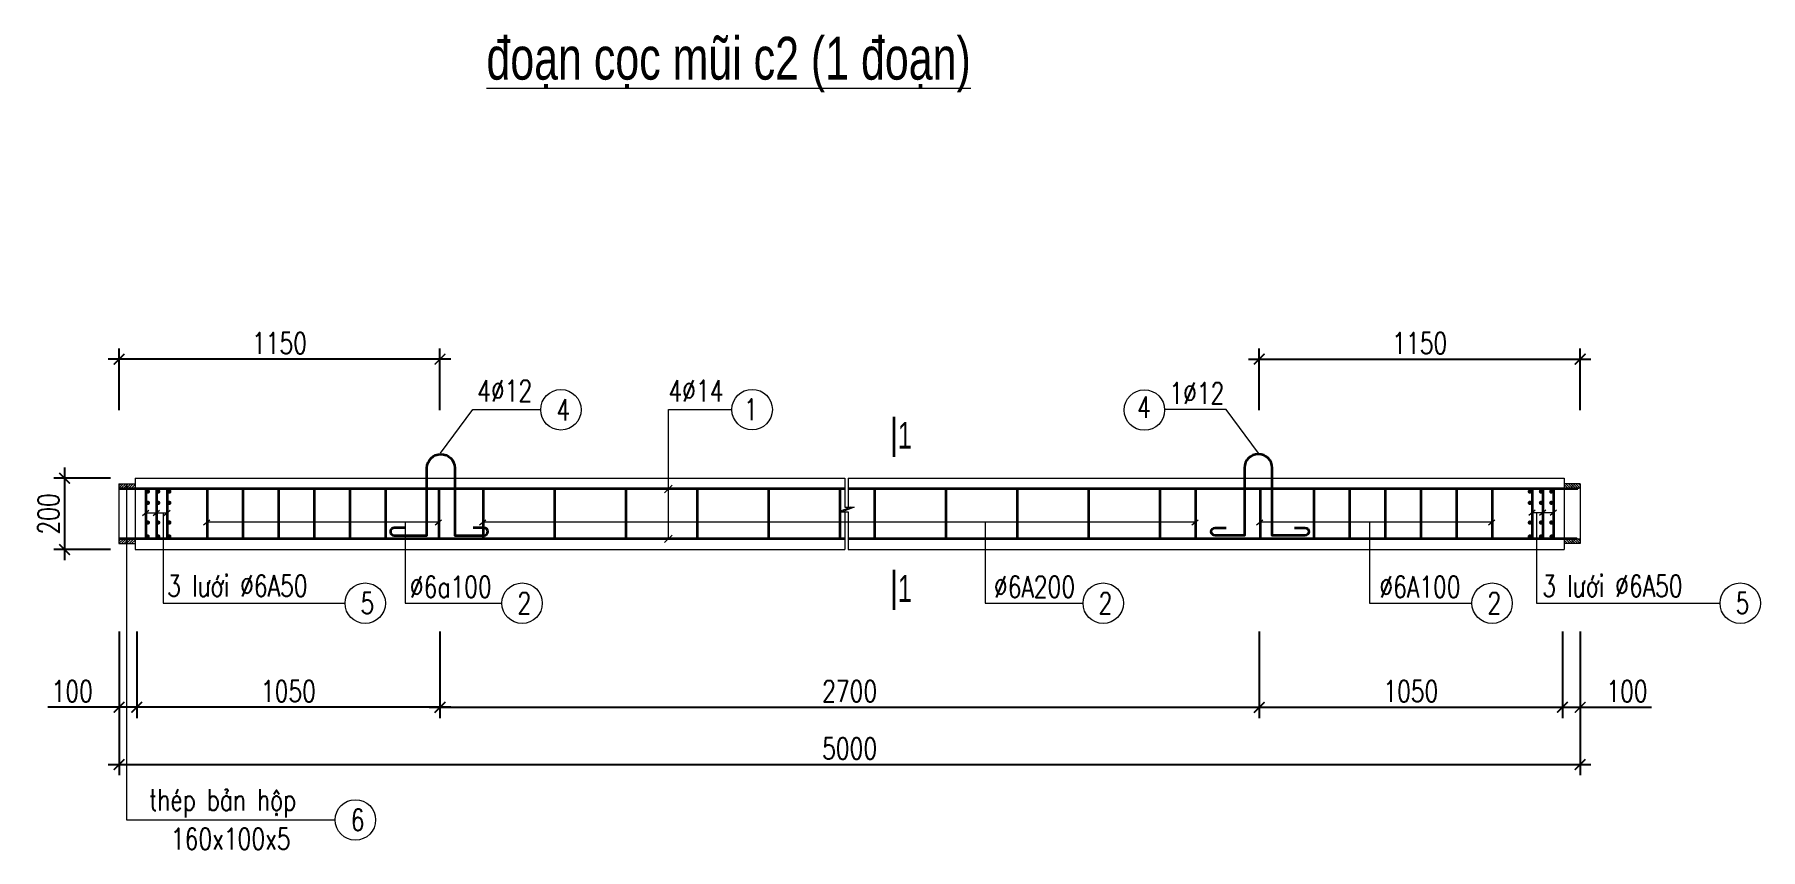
# Model space of a CAD drawing. Extents: x -2098986 to 943, y -1296280 to 73591.
# Drawn here: x -1811890 to -1795757, y -1070722 to -1063107 of the extents above; entities that cross this region are included whole.
import ezdxf
from ezdxf.enums import TextEntityAlignment as Align

# ---------------------------------------------------------------- set-up
doc = ezdxf.new("R2010")
doc.units = 0
doc.header["$LTSCALE"] = 150
doc.header["$PDMODE"] = 35
doc.layers.get('Defpoints').update_dxf_attribs({"lineweight": 18})
doc.layers.add('DIM', color=1, linetype='Continuous')
for name, color, linetype, lineweight in [('LS-DIM', 251, 'Continuous', 13), ('LS-HATCH', 147, 'Continuous', 9), ('LS-TEXT', 60, 'Continuous', 20), ('LS-THAY', 7, 'Continuous', 20), ('LS-THEP', 3, 'Continuous', 35)]:
    doc.layers.add(name, color=color, linetype=linetype, lineweight=lineweight)
doc.styles.add('KCVN-LEADER', font='vnromadi.shx', dxfattribs={"width": 0.7, "height": 4})
doc.styles.add('ROMANS', font='ROMANS.shx', dxfattribs={"width": 0.75, "bigfont": 'VNS.shx'})
doc.styles.add('vnsimpli', font='vnsimli.shx', dxfattribs={"width": 0.75})
doc.dimstyles.new('D50(200)', dxfattribs={"dimtxt": 200, "dimasz": 100, "dimexe": 100, "dimexo": 0, "dimgap": 50, "dimtad": 1, "dimdec": 0, "dimlfac": 0.5, "dimzin": 0, "dimdsep": 46, "dimtxsty": 'vnsimpli', "dimblk1": 'ARCHTICK', "dimblk2": 'ARCHTICK', "dimsah": 1, "dimcen": 0, "dimdle": 100, "dimclrd": 256, "dimclre": 256, "dimclrt": 60, "dimadec": 0, "dimazin": 0, "dimtfac": 0.02, "dimtdec": 0, "dimtmove": 0, "dimatfit": 3, "dimldrblk": 'ARCHTICK', "dimfxl": 100, "dimtolj": 1, "dimtzin": 0, "dimarcsym": 0})

# ---------------------------------------------------------------- blocks, each defined once
blk = doc.blocks.new('_ArchTick')
at = {"layer": 'DIM', "color": 0, "const_width": 0.15}
blk.add_lwpolyline([(-0.5, -0.5), (0.5, 0.5)], dxfattribs=at)
blk = doc.blocks.new('*D257')
at = {"layer": 'Defpoints', "color": 0, "transparency": 16777216}
for p in [(-1811100, -1066141), (-1811100, -1066617), (-1808100, -1066617)]:
    blk.add_point(p, dxfattribs=at)
at = {"layer": 'LS-DIM', "lineweight": -2, "transparency": 16777216}
for p, q in [((-1811100, -1066617), (-1811100, -1066041)), ((-1808100, -1066617), (-1808100, -1066041)), ((-1808000, -1066141), (-1811200, -1066141))]:
    blk.add_line(p, q, dxfattribs=at)
at = {"layer": 'LS-DIM', "lineweight": -2, "transparency": 16777216, "xscale": 100, "yscale": 100, "zscale": 100, "rotation": 180}
blk.add_blockref('_ArchTick', (-1811100, -1066141), dxfattribs=at)
at = {"layer": 'LS-DIM', "lineweight": -2, "transparency": 16777216, "xscale": 100, "yscale": 100, "zscale": 100}
blk.add_blockref('_ArchTick', (-1808100, -1066141), dxfattribs=at)
at = {"layer": 'LS-DIM', "color": 60, "transparency": 16777216, "insert": (-1809600, -1065991), "char_height": 200, "attachment_point": 5, "style": 'vnsimpli'}
blk.add_mtext('\\A1;1150', dxfattribs=at)
blk = doc.blocks.new('*D258')
at = {"layer": 'Defpoints', "color": 0, "transparency": 16777216}
for p in [(-1811100, -1068686), (-1810934, -1068686), (-1810934, -1069394)]:
    blk.add_point(p, dxfattribs=at)
at = {"layer": 'LS-DIM', "lineweight": -2, "transparency": 16777216}
for p, q in [((-1811100, -1068686), (-1811100, -1069494)), ((-1810934, -1068686), (-1810934, -1069494)), ((-1811100, -1069394), (-1811767, -1069394)), ((-1810934, -1069394), (-1811200, -1069394))]:
    blk.add_line(p, q, dxfattribs=at)
at = {"layer": 'LS-DIM', "lineweight": -2, "transparency": 16777216, "xscale": 100, "yscale": 100, "zscale": 100, "rotation": 180}
blk.add_blockref('_ArchTick', (-1811100, -1069394), dxfattribs=at)
at = {"layer": 'LS-DIM', "lineweight": -2, "transparency": 16777216, "xscale": 100, "yscale": 100, "zscale": 100}
blk.add_blockref('_ArchTick', (-1810934, -1069394), dxfattribs=at)
at = {"layer": 'LS-DIM', "color": 60, "transparency": 16777216, "insert": (-1811538, -1069244), "char_height": 200, "attachment_point": 5, "style": 'vnsimpli'}
blk.add_mtext('\\A1;100', dxfattribs=at)
blk = doc.blocks.new('*D259')
at = {"layer": 'Defpoints', "color": 0, "transparency": 16777216}
for p in [(-1810934, -1068686), (-1808100, -1068686), (-1810934, -1069394)]:
    blk.add_point(p, dxfattribs=at)
at = {"layer": 'LS-DIM', "lineweight": -2, "transparency": 16777216}
for p, q in [((-1810934, -1068686), (-1810934, -1069494)), ((-1808100, -1068686), (-1808100, -1069494)), ((-1808000, -1069394), (-1811034, -1069394))]:
    blk.add_line(p, q, dxfattribs=at)
at = {"layer": 'LS-DIM', "lineweight": -2, "transparency": 16777216, "xscale": 100, "yscale": 100, "zscale": 100, "rotation": 180}
blk.add_blockref('_ArchTick', (-1810934, -1069394), dxfattribs=at)
at = {"layer": 'LS-DIM', "lineweight": -2, "transparency": 16777216, "xscale": 100, "yscale": 100, "zscale": 100}
blk.add_blockref('_ArchTick', (-1808100, -1069394), dxfattribs=at)
at = {"layer": 'LS-DIM', "color": 60, "transparency": 16777216, "insert": (-1809517, -1069244), "char_height": 200, "attachment_point": 5, "style": 'vnsimpli'}
blk.add_mtext('\\A1;1050', dxfattribs=at)
blk = doc.blocks.new('*D260')
at = {"layer": 'Defpoints', "color": 0, "transparency": 16777216}
for p in [(-1811100, -1068686), (-1797442, -1068686), (-1797442, -1069929)]:
    blk.add_point(p, dxfattribs=at)
at = {"layer": 'LS-DIM', "lineweight": -2, "transparency": 16777216}
for p, q in [((-1811100, -1068686), (-1811100, -1070029)), ((-1797442, -1068686), (-1797442, -1070029)), ((-1811200, -1069929), (-1797342, -1069929))]:
    blk.add_line(p, q, dxfattribs=at)
at = {"layer": 'LS-DIM', "lineweight": -2, "transparency": 16777216, "xscale": 100, "yscale": 100, "zscale": 100, "rotation": 180}
blk.add_blockref('_ArchTick', (-1811100, -1069929), dxfattribs=at)
at = {"layer": 'LS-DIM', "lineweight": -2, "transparency": 16777216, "xscale": 100, "yscale": 100, "zscale": 100}
blk.add_blockref('_ArchTick', (-1797442, -1069929), dxfattribs=at)
at = {"layer": 'LS-DIM', "color": 60, "transparency": 16777216, "insert": (-1804271, -1069779), "char_height": 200, "attachment_point": 5, "style": 'vnsimpli'}
blk.add_mtext('\\A1;5000', dxfattribs=at)
blk = doc.blocks.new('*D261')
at = {"layer": 'Defpoints', "color": 0, "transparency": 16777216}
for p in [(-1808100, -1068686), (-1800442, -1068686), (-1800442, -1069394)]:
    blk.add_point(p, dxfattribs=at)
at = {"layer": 'LS-DIM', "lineweight": -2, "transparency": 16777216}
for p, q in [((-1808100, -1068686), (-1808100, -1069494)), ((-1800442, -1068686), (-1800442, -1069494)), ((-1808200, -1069394), (-1800342, -1069394))]:
    blk.add_line(p, q, dxfattribs=at)
at = {"layer": 'LS-DIM', "lineweight": -2, "transparency": 16777216, "xscale": 100, "yscale": 100, "zscale": 100, "rotation": 180}
blk.add_blockref('_ArchTick', (-1808100, -1069394), dxfattribs=at)
at = {"layer": 'LS-DIM', "lineweight": -2, "transparency": 16777216, "xscale": 100, "yscale": 100, "zscale": 100}
blk.add_blockref('_ArchTick', (-1800442, -1069394), dxfattribs=at)
at = {"layer": 'LS-DIM', "color": 60, "transparency": 16777216, "insert": (-1804271, -1069244), "char_height": 200, "attachment_point": 5, "style": 'vnsimpli'}
blk.add_mtext('\\A1;2700', dxfattribs=at)
blk = doc.blocks.new('*D262')
at = {"layer": 'Defpoints', "color": 0, "transparency": 16777216}
for p in [(-1797608, -1068686), (-1797442, -1068686), (-1797608, -1069394)]:
    blk.add_point(p, dxfattribs=at)
at = {"layer": 'LS-DIM', "lineweight": -2, "transparency": 16777216}
for p, q in [((-1797608, -1068686), (-1797608, -1069494)), ((-1797442, -1068686), (-1797442, -1069494)), ((-1797608, -1069394), (-1797342, -1069394)), ((-1797442, -1069394), (-1796775, -1069394))]:
    blk.add_line(p, q, dxfattribs=at)
at = {"layer": 'LS-DIM', "lineweight": -2, "transparency": 16777216, "xscale": 100, "yscale": 100, "zscale": 100, "rotation": 180}
blk.add_blockref('_ArchTick', (-1797608, -1069394), dxfattribs=at)
at = {"layer": 'LS-DIM', "lineweight": -2, "transparency": 16777216, "xscale": 100, "yscale": 100, "zscale": 100}
blk.add_blockref('_ArchTick', (-1797442, -1069394), dxfattribs=at)
at = {"layer": 'LS-DIM', "color": 60, "transparency": 16777216, "insert": (-1797004, -1069244), "char_height": 200, "attachment_point": 5, "style": 'vnsimpli'}
blk.add_mtext('\\A1;100', dxfattribs=at)
blk = doc.blocks.new('*D263')
at = {"layer": 'Defpoints', "color": 0, "transparency": 16777216}
for p in [(-1800442, -1068686), (-1797608, -1068686), (-1797608, -1069394)]:
    blk.add_point(p, dxfattribs=at)
at = {"layer": 'LS-DIM', "lineweight": -2, "transparency": 16777216}
for p, q in [((-1800442, -1068686), (-1800442, -1069494)), ((-1797608, -1068686), (-1797608, -1069494)), ((-1800542, -1069394), (-1797508, -1069394))]:
    blk.add_line(p, q, dxfattribs=at)
at = {"layer": 'LS-DIM', "lineweight": -2, "transparency": 16777216, "xscale": 100, "yscale": 100, "zscale": 100, "rotation": 180}
blk.add_blockref('_ArchTick', (-1800442, -1069394), dxfattribs=at)
at = {"layer": 'LS-DIM', "lineweight": -2, "transparency": 16777216, "xscale": 100, "yscale": 100, "zscale": 100}
blk.add_blockref('_ArchTick', (-1797608, -1069394), dxfattribs=at)
at = {"layer": 'LS-DIM', "color": 60, "transparency": 16777216, "insert": (-1799025, -1069244), "char_height": 200, "attachment_point": 5, "style": 'vnsimpli'}
blk.add_mtext('\\A1;1050', dxfattribs=at)
blk = doc.blocks.new('*D264')
at = {"layer": 'Defpoints', "color": 0, "transparency": 16777216}
for p in [(-1797442, -1066141), (-1800442, -1066617), (-1797442, -1066617)]:
    blk.add_point(p, dxfattribs=at)
at = {"layer": 'LS-DIM', "lineweight": -2, "transparency": 16777216}
for p, q in [((-1800442, -1066617), (-1800442, -1066041)), ((-1797442, -1066617), (-1797442, -1066041)), ((-1800542, -1066141), (-1797342, -1066141))]:
    blk.add_line(p, q, dxfattribs=at)
at = {"layer": 'LS-DIM', "lineweight": -2, "transparency": 16777216, "xscale": 100, "yscale": 100, "zscale": 100, "rotation": 180}
blk.add_blockref('_ArchTick', (-1800442, -1066141), dxfattribs=at)
at = {"layer": 'LS-DIM', "lineweight": -2, "transparency": 16777216, "xscale": 100, "yscale": 100, "zscale": 100}
blk.add_blockref('_ArchTick', (-1797442, -1066141), dxfattribs=at)
at = {"layer": 'LS-DIM', "color": 60, "transparency": 16777216, "insert": (-1798942, -1065991), "char_height": 200, "attachment_point": 5, "style": 'vnsimpli'}
blk.add_mtext('\\A1;1150', dxfattribs=at)
blk = doc.blocks.new('*D248')
at = {"layer": 'Defpoints', "color": 0, "transparency": 16777216}
for p in [(-1811179, -1067253), (-1811609, -1067920), (-1811179, -1067920)]:
    blk.add_point(p, dxfattribs=at)
at = {"layer": 'LS-DIM', "lineweight": -2, "transparency": 16777216}
for p, q in [((-1811609, -1067153), (-1811609, -1068020)), ((-1811179, -1067253), (-1811709, -1067253)), ((-1811179, -1067920), (-1811709, -1067920))]:
    blk.add_line(p, q, dxfattribs=at)
at = {"layer": 'LS-DIM', "lineweight": -2, "transparency": 16777216, "xscale": 100, "yscale": 100, "zscale": 100}
for p, rotation in [((-1811609, -1067253), 90), ((-1811609, -1067920), 270)]:
    blk.add_blockref('_ArchTick', p, dxfattribs=dict(at, rotation=rotation))
at = {"layer": 'LS-DIM', "color": 60, "transparency": 16777216, "insert": (-1811759, -1067587), "char_height": 200, "attachment_point": 5, "rotation": 90, "style": 'vnsimpli'}
blk.add_mtext('\\A1;200', dxfattribs=at)

msp = doc.modelspace()

# ---------------------------------------------------------------- hatches: boundary and pattern name
at = {"layer": 'LS-HATCH'}
h = msp.add_hatch(dxfattribs=at)
h.set_pattern_fill('ANSI31', color=256, scale=133.333333, style=0)
h.set_pattern_definition([(45, (-1975902.686, -1276294.973), (-11.785113, 11.785113), [])])
h.paths.add_polyline_path([(-1811029.5, -1067328, -0.4142136), (-1811034.5, -1067323, -1), (-1811024.5, -1067323, -0.4142136), (-1811029.5, -1067328), (-1811029.5, -1067347.6), (-1810950.3, -1067347.6), (-1810950.3, -1067306.2), (-1811100.3, -1067306.2), (-1811100.3, -1067347.6), (-1811029.5, -1067347.6)])
h.paths.add_polyline_path([(-1810950.3, -1067823), (-1811029.5, -1067823), (-1811029.5, -1067837.3, -0.4142136), (-1811024.5, -1067842.3, -0.4142136), (-1811029.5, -1067847.3), (-1811029.5, -1067864.3), (-1810950.3, -1067864.3)])
h.paths.add_polyline_path([(-1811029.5, -1067847.3, -0.4142136), (-1811034.5, -1067842.3, -0.4142136), (-1811029.5, -1067837.3), (-1811029.5, -1067823), (-1811100.3, -1067823), (-1811100.3, -1067864.3), (-1811029.5, -1067864.3)])
h = msp.add_hatch(dxfattribs=at)
h.set_pattern_fill('ANSI31', color=256, scale=133.333333, style=0)
h.set_pattern_definition([(135, (-1632639.38, -1276294.973), (11.785113, 11.785113), [])])
h.paths.add_polyline_path([(-1797512.6, -1067328, 0.4142136), (-1797507.6, -1067323, 1), (-1797517.6, -1067323, 0.4142136), (-1797512.6, -1067328), (-1797512.6, -1067347.6), (-1797591.8, -1067347.6), (-1797591.8, -1067306.2), (-1797441.8, -1067306.2), (-1797441.8, -1067347.6), (-1797512.6, -1067347.6)])
h.paths.add_polyline_path([(-1797591.8, -1067823), (-1797512.6, -1067823), (-1797512.6, -1067837.3, 0.4142136), (-1797517.6, -1067842.3, 0.4142136), (-1797512.6, -1067847.3), (-1797512.6, -1067864.3), (-1797591.8, -1067864.3)])
h.paths.add_polyline_path([(-1797512.6, -1067847.3, 0.4142136), (-1797507.6, -1067842.3, 0.4142136), (-1797512.6, -1067837.3), (-1797512.6, -1067823), (-1797441.8, -1067823), (-1797441.8, -1067864.3), (-1797512.6, -1067864.3)])

# ---------------------------------------------------------------- linework, layer by layer
at = {"layer": 'LS-DIM'}
for p, q in [((-1808094.3, -1067018.4), (-1807792.4, -1066612.5)), ((-1807792.4, -1066612.5), (-1807158.2, -1066612.5)), ((-1805965.1, -1066611.1), (-1805371.1, -1066611.1)), ((-1805965.1, -1067819.9), (-1805965.1, -1066611.1)), ((-1800749.7, -1066612.5), (-1801326.4, -1066612.5)), ((-1800447.7, -1067018.4), (-1800749.7, -1066612.5)), ((-1806000.5, -1067388.6), (-1805929.8, -1067317.9)), ((-1810850.3, -1067576.8), (-1810650.3, -1067576.8)), ((-1808426.8, -1067661.5), (-1808426.8, -1068420)), ((-1803004.4, -1067661.5), (-1803004.4, -1068420)), ((-1799410, -1067661.5), (-1799410, -1068420)), ((-1797691.8, -1067576.8), (-1797891.8, -1067576.8)), ((-1806000.5, -1067855.3), (-1805929.8, -1067784.6)), ((-1810687.7, -1068420), (-1808987.7, -1068420)), ((-1808426.8, -1068420), (-1807521.4, -1068420)), ((-1803004.4, -1068420), (-1802089.3, -1068420)), ((-1799410, -1068420), (-1798454.3, -1068420)), ((-1797850, -1068420), (-1796134.6, -1068420)), ((-1811029.5, -1070444.7), (-1809079.7, -1070444.7))]:
    msp.add_line(p, q, dxfattribs=at)
at = {"layer": 'LS-DIM', "linetype": 'Continuous'}
for p, q in [((-1811029.5, -1067306.2), (-1811029.5, -1070444.7)), ((-1810879.8, -1067600.2), (-1810820.7, -1067553.3)), ((-1810779.8, -1067600.2), (-1810720.7, -1067553.3)), ((-1810687.7, -1067576.8), (-1810687.7, -1068420)), ((-1810679.8, -1067600.2), (-1810620.7, -1067553.3)), ((-1810311, -1067688.6), (-1810251.9, -1067641.6)), ((-1810276.9, -1067661.5), (-1808110.2, -1067661.5)), ((-1808144.3, -1067688.6), (-1808085.2, -1067641.6)), ((-1807731.1, -1067688.6), (-1807672, -1067641.6)), ((-1807697, -1067661.5), (-1801038.6, -1067661.5)), ((-1801072.7, -1067688.6), (-1801013.6, -1067641.6)), ((-1800466, -1067688.6), (-1800406.9, -1067641.6)), ((-1800431.9, -1067661.5), (-1798265.2, -1067661.5)), ((-1798299.3, -1067688.6), (-1798240.2, -1067641.6)), ((-1797862.3, -1067553.3), (-1797921.4, -1067600.2)), ((-1797850, -1067576.8), (-1797850, -1068420)), ((-1797762.3, -1067553.3), (-1797821.4, -1067600.2)), ((-1797662.3, -1067553.3), (-1797721.4, -1067600.2))]:
    msp.add_line(p, q, dxfattribs=at)
at = {"layer": 'LS-DIM', "ltscale": 100}
for points in [[(-1804316, -1067253.3), (-1804315.9, -1067523.1), (-1804259.2, -1067523.1), (-1804372.7, -1067568.6), (-1804315.9, -1067568.5), (-1804315.8, -1067919.9)], [(-1804285.3, -1067253.3), (-1804285.3, -1067523.1), (-1804228.5, -1067523.1), (-1804342, -1067568.6), (-1804285.2, -1067568.5), (-1804285.2, -1067919.9)]]:
    msp.add_lwpolyline(points, dxfattribs=at)
at = {"layer": 'LS-THAY'}
for p, q in [((-1811100.3, -1067306.2), (-1810950.3, -1067306.2)), ((-1811100.3, -1067306.2), (-1811100.3, -1067864.3)), ((-1811100.3, -1067347.6), (-1810950.3, -1067347.6)), ((-1810950.3, -1067253.3), (-1810950.3, -1067919.9)), ((-1810950.3, -1067253.3), (-1804316, -1067253.3)), ((-1804285.3, -1067253.3), (-1797591.8, -1067253.3)), ((-1797591.8, -1067253.3), (-1797591.8, -1067919.9)), ((-1797441.8, -1067306.2), (-1797591.8, -1067306.2)), ((-1797441.8, -1067347.6), (-1797591.8, -1067347.6)), ((-1797441.8, -1067306.2), (-1797441.8, -1067864.3)), ((-1811100.3, -1067823), (-1810950.3, -1067823)), ((-1797441.8, -1067823), (-1797591.8, -1067823)), ((-1811100.3, -1067864.3), (-1810950.3, -1067864.3)), ((-1797441.8, -1067864.3), (-1797591.8, -1067864.3))]:
    msp.add_line(p, q, dxfattribs=at)
for points in [[(-1810950.3, -1067919.9), (-1804315.8, -1067919.9)], [(-1804285.2, -1067919.9), (-1797591.8, -1067919.9)]]:
    msp.add_lwpolyline(points, dxfattribs=at)
for centre in [(-1806969.2, -1066613.8), (-1805182.1, -1066612.3), (-1801515.4, -1066616.3), (-1808798.7, -1068421.3), (-1807332.4, -1068421.3), (-1801900.3, -1068421.3), (-1798265.3, -1068421.3), (-1795945.6, -1068421.3), (-1808890.7, -1070446)]:
    msp.add_circle(centre, 189, dxfattribs=at)
at = {"layer": 'LS-THEP'}
for p, q in [((-1803857.5, -1066678.9), (-1803857.5, -1067051.9)), ((-1810850.3, -1067353.3), (-1810850.3, -1067819.9)), ((-1810750.3, -1067353.3), (-1810750.3, -1067819.9)), ((-1810650.3, -1067353.3), (-1810650.3, -1067819.9)), ((-1810276.9, -1067353.3), (-1810276.9, -1067819.9)), ((-1809943.5, -1067353.3), (-1809943.5, -1067819.9)), ((-1809610.2, -1067353.3), (-1809610.2, -1067819.9)), ((-1809276.9, -1067353.3), (-1809276.9, -1067819.9)), ((-1808943.5, -1067353.3), (-1808943.5, -1067819.9)), ((-1808610.2, -1067353.3), (-1808610.2, -1067819.9)), ((-1808110.2, -1067353.3), (-1808110.2, -1067819.9)), ((-1807697, -1067353.3), (-1807697, -1067819.9)), ((-1807030.3, -1067353.3), (-1807030.3, -1067819.9)), ((-1807030.3, -1067353.3), (-1807030.3, -1067819.9)), ((-1806363.7, -1067353.3), (-1806363.7, -1067819.9)), ((-1805697, -1067353.3), (-1805697, -1067819.9)), ((-1805697, -1067353.3), (-1805697, -1067819.9)), ((-1805030.3, -1067353.3), (-1805030.3, -1067819.9)), ((-1804363.7, -1067353.3), (-1804363.7, -1067819.9)), ((-1804363.7, -1067353.3), (-1804363.7, -1067819.9)), ((-1804038.6, -1067353.3), (-1804038.6, -1067819.9)), ((-1804038.6, -1067353.3), (-1804038.6, -1067819.9)), ((-1803371.9, -1067353.3), (-1803371.9, -1067819.9)), ((-1803371.9, -1067353.3), (-1803371.9, -1067819.9)), ((-1802705.2, -1067353.3), (-1802705.2, -1067819.9)), ((-1802705.2, -1067353.3), (-1802705.2, -1067819.9)), ((-1802038.6, -1067353.3), (-1802038.6, -1067819.9)), ((-1801371.9, -1067353.3), (-1801371.9, -1067819.9)), ((-1801038.6, -1067353.3), (-1801038.6, -1067819.9)), ((-1800431.9, -1067353.3), (-1800431.9, -1067819.9)), ((-1799931.9, -1067353.3), (-1799931.9, -1067819.9)), ((-1799598.5, -1067353.3), (-1799598.5, -1067819.9)), ((-1799265.2, -1067353.3), (-1799265.2, -1067819.9)), ((-1798931.9, -1067353.3), (-1798931.9, -1067819.9)), ((-1798598.5, -1067353.3), (-1798598.5, -1067819.9)), ((-1798265.2, -1067353.3), (-1798265.2, -1067819.9)), ((-1797891.8, -1067353.3), (-1797891.8, -1067819.9)), ((-1797791.8, -1067353.3), (-1797791.8, -1067819.9)), ((-1797691.8, -1067353.3), (-1797691.8, -1067819.9)), ((-1803857.5, -1068110.3), (-1803857.5, -1068483.3))]:
    msp.add_line(p, q, dxfattribs=at)
at = {"layer": 'LS-THEP', "linetype": 'Continuous'}
for points in [[(-1808429.5, -1067715.6), (-1808527.5, -1067715.6, 1), (-1808527.5, -1067788.1), (-1808221.4, -1067788.1), (-1808221.4, -1067157.2, -1), (-1807962, -1067157.2), (-1807962, -1067788.1), (-1807688.1, -1067788.1, 1), (-1807688.1, -1067715.6), (-1807791.1, -1067715.6)], [(-1800112.6, -1067715.6), (-1800014.6, -1067715.6, -1), (-1800014.6, -1067788.1), (-1800320.7, -1067788.1), (-1800320.7, -1067157.2, 1), (-1800580, -1067157.2), (-1800580, -1067788.1), (-1800854, -1067788.1, -1), (-1800854, -1067715.6), (-1800750.9, -1067715.6)]]:
    msp.add_lwpolyline(points, format="xyb", dxfattribs=at)
at = {"layer": 'LS-THEP'}
for points in [[(-1804316, -1067353.3), (-1811100.3, -1067353.3)], [(-1797462.7, -1067353.3), (-1797462.7, -1067353.3), (-1804285.3, -1067353.3)], [(-1804315.9, -1067819.9), (-1811100.3, -1067819.9)], [(-1797473.7, -1067819.9), (-1797473.7, -1067819.9), (-1804285.2, -1067819.9)]]:
    msp.add_lwpolyline(points, dxfattribs=at)
for points, const_width in [([(-1811034.5, -1067323, 1), (-1811024.5, -1067323, 1)], 10), ([(-1810840.1, -1067377.7, 1), (-1810820.1, -1067377.7, 1)], 20), ([(-1810743.5, -1067377.7, 1), (-1810723.5, -1067377.7, 1)], 20), ([(-1810639.6, -1067377.7, 1), (-1810619.6, -1067377.7, 1)], 20), ([(-1797902.5, -1067377.7, -1), (-1797922.5, -1067377.7, -1)], 20), ([(-1797798.6, -1067377.7, -1), (-1797818.6, -1067377.7, -1)], 20), ([(-1797702, -1067377.7, -1), (-1797722, -1067377.7, -1)], 20), ([(-1797507.6, -1067323, -1), (-1797517.6, -1067323, -1)], 10), ([(-1810840.1, -1067483.3, 1), (-1810820.1, -1067483.3, 1)], 20), ([(-1810743.5, -1067483.3, 1), (-1810723.5, -1067483.3, 1)], 20), ([(-1810639.6, -1067483.3, 1), (-1810619.6, -1067483.3, 1)], 20), ([(-1797902.5, -1067483.3, -1), (-1797922.5, -1067483.3, -1)], 20), ([(-1797798.6, -1067483.3, -1), (-1797818.6, -1067483.3, -1)], 20), ([(-1797702, -1067483.3, -1), (-1797722, -1067483.3, -1)], 20), ([(-1810840.1, -1067667.6, 1), (-1810820.1, -1067667.6, 1)], 20), ([(-1810743.5, -1067667.6, 1), (-1810723.5, -1067667.6, 1)], 20), ([(-1810639.6, -1067667.6, 1), (-1810619.6, -1067667.6, 1)], 20), ([(-1797902.5, -1067667.6, -1), (-1797922.5, -1067667.6, -1)], 20), ([(-1797798.6, -1067667.6, -1), (-1797818.6, -1067667.6, -1)], 20), ([(-1797702, -1067667.6, -1), (-1797722, -1067667.6, -1)], 20), ([(-1811034.5, -1067842.3, 1), (-1811024.5, -1067842.3, 1)], 10), ([(-1810842.7, -1067798, 1), (-1810822.7, -1067798, 1)], 20), ([(-1810743.5, -1067798, 1), (-1810723.5, -1067798, 1)], 20), ([(-1810639.6, -1067798, 1), (-1810619.6, -1067798, 1)], 20), ([(-1797902.5, -1067798, -1), (-1797922.5, -1067798, -1)], 20), ([(-1797798.6, -1067798, -1), (-1797818.6, -1067798, -1)], 20), ([(-1797699.3, -1067798, -1), (-1797719.3, -1067798, -1)], 20), ([(-1797507.6, -1067842.3, -1), (-1797517.6, -1067842.3, -1)], 10)]:
    msp.add_lwpolyline(points, format="xyb", close=True, dxfattribs=dict(at, const_width=const_width))

# ---------------------------------------------------------------- texts
at = {"layer": 'LS-TEXT'}
for s, height, style, width, p in [('%%U®o¹n cäc mòi c2 (1 ®o¹n)', 400, 'KCVN-LEADER', 0.75, (-1807665.3, -1063528.6)), ('4`12', 200, 'vnsimpli', 0.75, (-1807751.9, -1066536.1)), ('4`14', 200, 'vnsimpli', 0.75, (-1805964.9, -1066536.1)), ('1`12', 200, 'vnsimpli', 0.75, (-1801282.3, -1066558.4)), ('1', 250, 'KCVN-LEADER', 0.7, (-1803819.5, -1066977.4)), ('3 l\xadíi %%C6A50', 200, 'vnsimpli', 0.75, (-1810649.4, -1068359.3)), ('%%C6a100', 200, 'ROMANS', 0.75, (-1808381.4, -1068369.2)), ('1', 250, 'KCVN-LEADER', 0.7, (-1803819.5, -1068408.9)), ('%%C6A200', 200, 'vnsimpli', 0.75, (-1802921.9, -1068369.2)), ('%%C6A100', 200, 'vnsimpli', 0.75, (-1799319.4, -1068369.2)), ('3 l\xadíi %%C6A50', 200, 'vnsimpli', 0.75, (-1797796.2, -1068360.5)), ('thÐp b¶n hép', 200, 'vnsimpli', 0.75, (-1810819.9, -1070357.7)), ('160x100x5', 200, 'vnsimpli', 0.75, (-1810615.4, -1070722.3))]:
    msp.add_text(s, height=height, dxfattribs=dict(at, style=style, width=width)).set_placement(p)
at = {"layer": 'LS-TEXT', "style": 'vnsimpli', "width": 0.75}
for s, p in [('4', (-1806948.2, -1066613.8)), ('1', (-1805193.1, -1066612.3)), ('4', (-1801519.9, -1066589.7)), ('5', (-1808777.8, -1068421.8)), ('2', (-1807311.4, -1068421.3)), ('2', (-1801879.3, -1068421.3)), ('2', (-1798244.3, -1068421.3)), ('5', (-1795924.6, -1068419.8)), ('6', (-1808869.7, -1070446.5))]:
    msp.add_text(s, height=200, dxfattribs=at).set_placement(p, align=Align.MIDDLE)

# ---------------------------------------------------------------- dimensions: what is measured, and where the dimension line sits
at = {"layer": 'LS-DIM'}
for base, p1, p2, text, picture, middle in [((-1811100.3, -1066141), (-1808100.3, -1066616.6), (-1811100.3, -1066616.6), '1150', '*D257', (-1809600.3, -1065991)), ((-1797441.8, -1069929.5), (-1811100.3, -1068685.9), (-1797441.8, -1068685.9), '5000', '*D260', (-1804271, -1069779.5)), ((-1810933.6, -1069393.7), (-1808100.3, -1068685.9), (-1810933.6, -1068685.9), '1050', '*D259', (-1809516.9, -1069243.7)), ((-1800441.8, -1069393.7), (-1808100.3, -1068685.9), (-1800441.8, -1068685.9), '2700', '*D261', (-1804271, -1069243.7))]:
    dim = msp.add_linear_dim(base=base, p1=p1, p2=p2, text=text, dimstyle='D50(200)', dxfattribs=at)
    dim.commit()
    dim.dimension.update_dxf_attribs({"geometry": picture, "text_midpoint": middle})
for base, p1, p2, angle, text, picture, middle in [((-1797441.8, -1066141), (-1800441.8, -1066616.6), (-1797441.8, -1066616.6), 180, '1150', '*D264', (-1798941.8, -1065991)), ((-1811608.7, -1067919.9), (-1811179.1, -1067253.3), (-1811179.1, -1067919.9), 90, '200', '*D248', (-1811758.7, -1067586.6)), ((-1797608.5, -1069393.7), (-1800441.8, -1068685.9), (-1797608.5, -1068685.9), 180, '1050', '*D263', (-1799025.1, -1069243.7))]:
    dim = msp.add_linear_dim(base=base, p1=p1, p2=p2, angle=angle, text=text, dimstyle='D50(200)', dxfattribs=at)
    dim.commit()
    dim.dimension.update_dxf_attribs({"geometry": picture, "text_midpoint": middle})
dim = msp.add_linear_dim(base=(-1810933.6, -1069393.7), p1=(-1811100.3, -1068685.9), p2=(-1810933.6, -1068685.9), text='100', dimstyle='D50(200)', dxfattribs=at)
dim.commit()
dim.dimension.update_dxf_attribs({"geometry": '*D258', "text_midpoint": (-1811538.3, -1069393.7), "dimtype": 160})
dim = msp.add_linear_dim(base=(-1797608.5, -1069393.7), p1=(-1797441.8, -1068685.9), p2=(-1797608.5, -1068685.9), angle=180, text='100', dimstyle='D50(200)', dxfattribs=at)
dim.commit()
dim.dimension.update_dxf_attribs({"geometry": '*D262', "text_midpoint": (-1797003.7, -1069393.7), "dimtype": 160})

doc.saveas('drawing.dxf')
